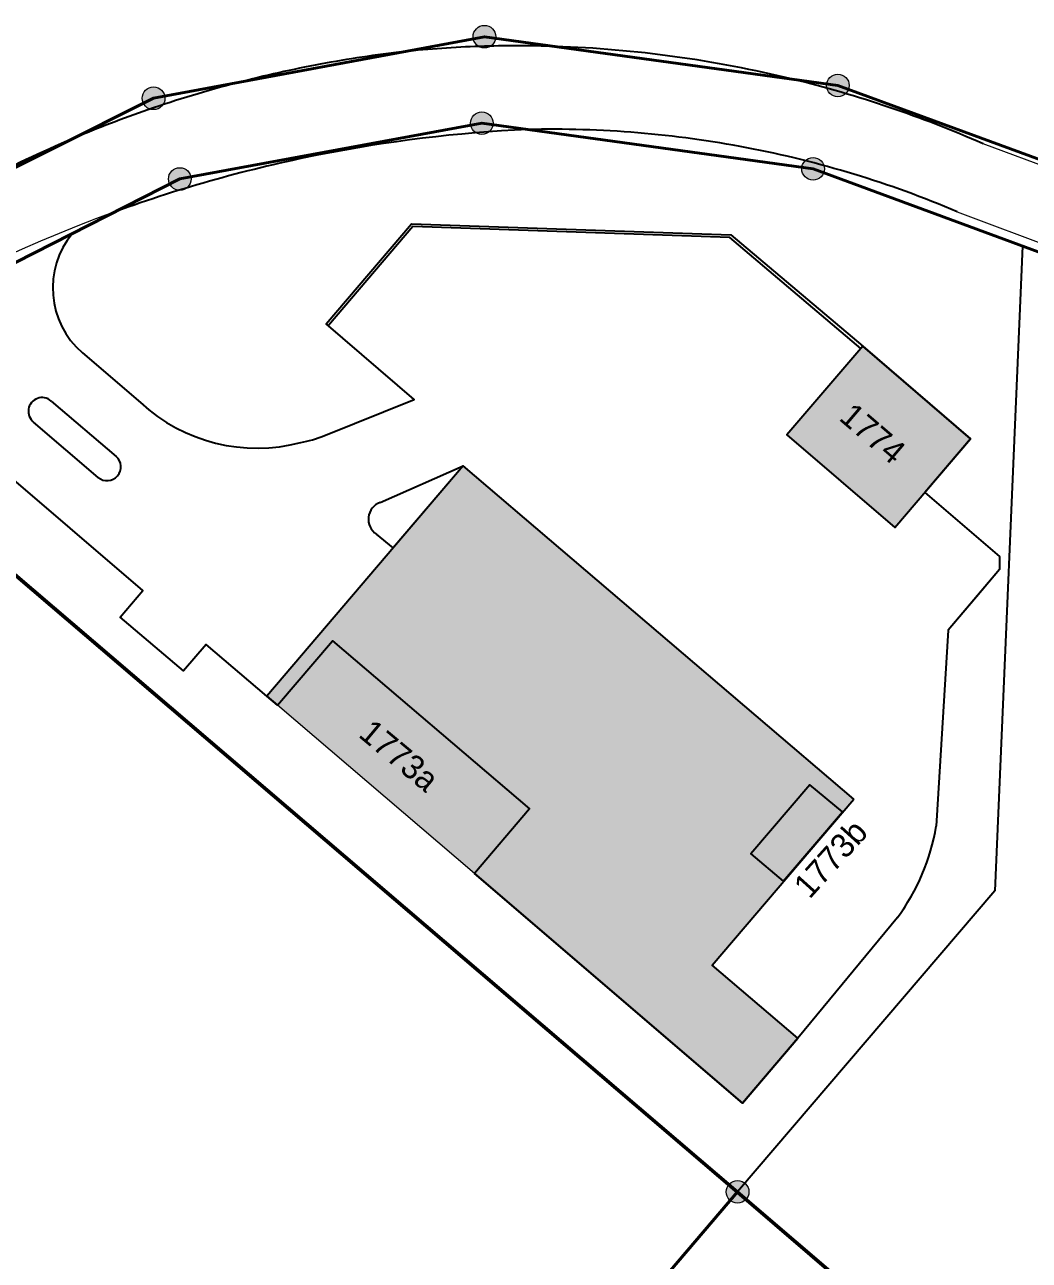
# Model space of a CAD drawing. Header units: metres. Extents: x 2507945 to 2509514, y 1139494 to 1141182.
# Drawn here: x 2508516.5 to 2508587.6, y 1140738.8 to 1140826.3 of the extents above; entities that cross this region are included whole.
import ezdxf
from ezdxf.lldxf.tags import DXFTag

# ---------------------------------------------------------------- set-up
doc = ezdxf.new("R2010")
doc.units = ezdxf.units.M
doc.layers.get('0').update_dxf_attribs({"lineweight": 0})
for name, color, linetype, lineweight, true_color in [('Cadastre - Couvert', 8, 'Couvert', 0, 0x808080), ('Cadastre - Hachures', 253, 'Continuous', 20, 0xa5a5a5), ('Cadastre - Natures', 8, 'ARROSAGE', 20, 0x808080), ('Cadastre - Objets divers', 8, 'Continuous', 25, 0x808080)]:
    doc.layers.add(name, color=color, linetype=linetype, lineweight=lineweight, true_color=true_color)
doc.layers.add('Cadastre - N° bâtiments', color=250, linetype='Continuous', true_color=0x333333)
doc.layers.add('Cadastre - Parcelles', color=7, linetype='Continuous', lineweight=40)
doc.layers.add('Cadastre - Point limite', color=7, linetype='Continuous', lineweight=0)
for name, color, linetype in [('DXF_Prangins_202 - CDS_NATURES', 7, 'Continuous'), ('DXF_Prangins_202 - OBJETS_DIVERS', 7, 'Continuous'), ('DXF_Prangins_202 - TRAMES_BAT', 7, 'Continuous')]:
    doc.layers.add(name, color=color, linetype=linetype)
doc.styles.add('N°Police_2019', font='', dxfattribs={"height": 0.4})
doc.styles.get('N°Police_2019').set_extended_font_data('Cadastra')
tags = doc.linetypes.add('1 -1', pattern=[2, 1, -1]).pattern_tags.tags
tags[6:7] = [DXFTag(74, 4), DXFTag(75, 0), DXFTag(340, '0'), DXFTag(46, 0.0), DXFTag(50, 0.0), DXFTag(44, 0.0), DXFTag(45, 0.0)]
tags[4:5] = [DXFTag(74, 4), DXFTag(75, 0), DXFTag(340, '0'), DXFTag(46, 0.0), DXFTag(50, 0.0), DXFTag(44, 0.0), DXFTag(45, 0.0)]
tags = doc.linetypes.add('ARROSAGE', pattern=[0.75, 0.5, -0.25]).pattern_tags.tags
tags[6:7] = [DXFTag(74, 4), DXFTag(75, 0), DXFTag(340, '0'), DXFTag(46, 0.0), DXFTag(50, 0.0), DXFTag(44, 0.0), DXFTag(45, 0.0)]
tags[4:5] = [DXFTag(74, 4), DXFTag(75, 0), DXFTag(340, '0'), DXFTag(46, 0.0), DXFTag(50, 0.0), DXFTag(44, 0.0), DXFTag(45, 0.0)]
tags = doc.linetypes.add('Couvert', pattern=[1, 0.5, -0.5]).pattern_tags.tags
tags[6:7] = [DXFTag(74, 4), DXFTag(75, 0), DXFTag(340, '0'), DXFTag(46, 0.0), DXFTag(50, 0.0), DXFTag(44, 0.0), DXFTag(45, 0.0)]
tags[4:5] = [DXFTag(74, 4), DXFTag(75, 0), DXFTag(340, '0'), DXFTag(46, 0.0), DXFTag(50, 0.0), DXFTag(44, 0.0), DXFTag(45, 0.0)]
tags = doc.linetypes.add('HIDDEN', pattern=[6, 4, -2]).pattern_tags.tags
tags[6:7] = [DXFTag(74, 4), DXFTag(75, 0), DXFTag(340, '0'), DXFTag(46, 0.0), DXFTag(50, 0.0), DXFTag(44, 0.0), DXFTag(45, 0.0)]
tags[4:5] = [DXFTag(74, 4), DXFTag(75, 0), DXFTag(340, '0'), DXFTag(46, 0.0), DXFTag(50, 0.0), DXFTag(44, 0.0), DXFTag(45, 0.0)]
tags = doc.linetypes.add('LINETYPE012', pattern=[8, 4, -4]).pattern_tags.tags
tags[6:7] = [DXFTag(74, 4), DXFTag(75, 0), DXFTag(340, '0'), DXFTag(46, 0.0), DXFTag(50, 0.0), DXFTag(44, 0.0), DXFTag(45, 0.0)]
tags[4:5] = [DXFTag(74, 4), DXFTag(75, 0), DXFTag(340, '0'), DXFTag(46, 0.0), DXFTag(50, 0.0), DXFTag(44, 0.0), DXFTag(45, 0.0)]

# ---------------------------------------------------------------- blocks, each defined once
blk = doc.blocks.new('gb2_pl_borne', base_point=(105.91, 42.69))
at = {"linetype": 'Continuous', "true_color": 0xffffff}
h = blk.add_hatch(color=7, dxfattribs=at)
h.paths.add_polyline_path([(107.05, 43.82, -0.57735), (106.32, 41.14, -0.57735), (104.37, 43.11, -0.57735)])
h.paths.add_polyline_path([(105.84, 42.76, 0.57735), (105.89, 42.59, 0.57735), (106.01, 42.72, 0.57735)])
at = {"color": 0, "linetype": 'Continuous', "ltscale": 8}
for radius in [1.6, 0.102]:
    blk.add_circle((105.91, 42.69), radius, dxfattribs=at)

msp = doc.modelspace()

# ---------------------------------------------------------------- hatches: boundary and pattern name
at = {"layer": 'Cadastre - Couvert', "linetype": 'Continuous', "true_color": 0xc0c0c0}
for points in [[(2508578.067, 1140790.677), (2508570.416, 1140797.226), (2508575.791, 1140803.498), (2508583.427, 1140796.942)], [(2508533.613, 1140778.749), (2508547.508, 1140795.045), (2508575.162, 1140771.45), (2508565.143, 1140759.708), (2508571.204, 1140754.537), (2508567.283, 1140749.937), (2508548.311, 1140766.202), (2508552.205, 1140770.767), (2508538.272, 1140782.647), (2508534.376, 1140778.095)]]:
    msp.add_hatch(color=9, dxfattribs=at).paths.add_polyline_path(points)
at = {"layer": 'Cadastre - Hachures', "linetype": 'Continuous'}
for points in [[(2508548.311, 1140766.202), (2508534.376, 1140778.095), (2508538.272, 1140782.647), (2508552.205, 1140770.767)], [(2508572.055, 1140772.474), (2508574.362, 1140770.561), (2508570.16, 1140765.653), (2508567.881, 1140767.592)]]:
    msp.add_hatch(color=256, dxfattribs=at).paths.add_polyline_path(points)

# ---------------------------------------------------------------- linework, layer by layer
at = {"layer": 'Cadastre - Couvert', "linetype": 'Continuous', "lineweight": 18, "flags": 128}
msp.add_lwpolyline([(2508533.613, 1140778.749), (2508547.508, 1140795.045), (2508575.162, 1140771.45), (2508565.143, 1140759.708), (2508571.204, 1140754.537), (2508567.283, 1140749.937), (2508548.311, 1140766.202), (2508552.205, 1140770.767), (2508538.272, 1140782.647), (2508534.376, 1140778.095)], close=True, dxfattribs=at)
at = {"layer": 'Cadastre - Couvert', "linetype": 'Continuous', "flags": 128}
msp.add_lwpolyline([(2508533.613, 1140778.749), (2508547.508, 1140795.045), (2508575.162, 1140771.45), (2508565.143, 1140759.708), (2508571.204, 1140754.537), (2508567.283, 1140749.937), (2508548.311, 1140766.202), (2508552.205, 1140770.767), (2508538.272, 1140782.647), (2508534.376, 1140778.095)], close=True, dxfattribs=at)
at = {"layer": 'Cadastre - Natures', "linetype": 'Continuous'}
for p, q in [((2508543.337, 1140824.346), (2508549.016, 1140825.404)), ((2508549.016, 1140825.404), (2508554.041, 1140824.711)), ((2508531.541, 1140822.149), (2508543.337, 1140824.346)), ((2508554.041, 1140824.711), (2508570.836, 1140822.395)), ((2508525.606, 1140821.044), (2508531.541, 1140822.149)), ((2508570.836, 1140822.395), (2508574.036, 1140821.954)), ((2508574.036, 1140821.954), (2508600.586, 1140812.199)), ((2508519.922, 1140818.202), (2508525.606, 1140821.044)), ((2508548.836, 1140819.284), (2508527.456, 1140815.334)), ((2508552.08, 1140818.837), (2508548.836, 1140819.284)), ((2508510.285, 1140813.385), (2508519.922, 1140818.202)), ((2508572.276, 1140816.054), (2508552.08, 1140818.837)), ((2508600.459, 1140811.802), (2508584.306, 1140817.825)), ((2508597.928, 1140806.593), (2508572.276, 1140816.054)), ((2508527.456, 1140815.334), (2508522.905, 1140813.022)), ((2508522.905, 1140813.022), (2508506.826, 1140804.855)), ((2508582.484, 1140813.011), (2508598.184, 1140807.136)), ((2508510.431, 1140791.798), (2508566.872, 1140743.588)), ((2508566.872, 1140743.588), (2508600.632, 1140714.747))]:
    msp.add_line(p, q, dxfattribs=at)
at = {"layer": 'Cadastre - Natures', "linetype": 'Continuous', "flags": 128}
for points in [[(2508543.337, 1140824.346), (2508542.74, 1140824.276), (2508542.145, 1140824.202), (2508541.549, 1140824.124), (2508540.955, 1140824.041), (2508540.36, 1140823.954), (2508539.767, 1140823.863), (2508539.174, 1140823.768), (2508538.582, 1140823.668), (2508537.99, 1140823.565), (2508537.4, 1140823.457)], [(2508548.681, 1140824.715), (2508548.145, 1140824.695), (2508547.61, 1140824.671), (2508547.075, 1140824.643), (2508546.54, 1140824.612), (2508546.006, 1140824.577), (2508545.471, 1140824.538), (2508544.937, 1140824.496), (2508544.403, 1140824.45), (2508543.87, 1140824.4), (2508543.337, 1140824.346)], [(2508554.041, 1140824.711), (2508553.505, 1140824.728), (2508552.969, 1140824.742), (2508552.433, 1140824.752), (2508551.897, 1140824.758), (2508551.361, 1140824.76), (2508550.825, 1140824.759), (2508550.289, 1140824.753), (2508549.753, 1140824.744), (2508549.217, 1140824.732), (2508548.681, 1140824.715)], [(2508562.499, 1140823.988), (2508561.657, 1140824.099), (2508560.814, 1140824.202), (2508559.97, 1140824.297), (2508559.125, 1140824.382), (2508558.279, 1140824.459), (2508557.433, 1140824.527), (2508556.586, 1140824.586), (2508555.738, 1140824.636), (2508554.89, 1140824.678), (2508554.041, 1140824.711)], [(2508537.4, 1140823.457), (2508536.81, 1140823.345), (2508536.221, 1140823.229), (2508535.632, 1140823.109), (2508535.045, 1140822.984), (2508534.459, 1140822.855), (2508533.873, 1140822.722), (2508533.288, 1140822.585), (2508532.705, 1140822.444), (2508532.122, 1140822.299), (2508531.541, 1140822.149)], [(2508570.836, 1140822.395), (2508570.01, 1140822.593), (2508569.183, 1140822.782), (2508568.353, 1140822.963), (2508567.521, 1140823.135), (2508566.688, 1140823.299), (2508565.853, 1140823.454), (2508565.017, 1140823.6), (2508564.179, 1140823.738), (2508563.34, 1140823.867), (2508562.499, 1140823.988)], [(2508531.541, 1140822.149), (2508530.9, 1140821.98), (2508530.261, 1140821.805), (2508529.623, 1140821.625), (2508528.987, 1140821.441), (2508528.352, 1140821.251), (2508527.718, 1140821.057), (2508527.087, 1140820.857), (2508526.456, 1140820.653), (2508525.828, 1140820.444), (2508525.201, 1140820.229)], [(2508577.67, 1140820.402), (2508576.995, 1140820.628), (2508576.318, 1140820.848), (2508575.639, 1140821.062), (2508574.958, 1140821.27), (2508574.275, 1140821.473), (2508573.59, 1140821.669), (2508572.904, 1140821.86), (2508572.216, 1140822.044), (2508571.527, 1140822.222), (2508570.836, 1140822.395)], [(2508525.201, 1140820.229), (2508524.667, 1140820.043), (2508524.134, 1140819.852), (2508523.603, 1140819.659), (2508523.073, 1140819.461), (2508522.544, 1140819.26), (2508522.017, 1140819.056), (2508521.491, 1140818.848), (2508520.966, 1140818.636), (2508520.443, 1140818.421), (2508519.922, 1140818.202)], [(2508584.306, 1140817.825), (2508583.653, 1140818.108), (2508582.997, 1140818.386), (2508582.339, 1140818.658), (2508581.679, 1140818.924), (2508581.016, 1140819.185), (2508580.351, 1140819.44), (2508579.684, 1140819.689), (2508579.015, 1140819.932), (2508578.344, 1140820.17), (2508577.67, 1140820.402)], [(2508519.922, 1140818.202), (2508519.252, 1140817.916), (2508518.584, 1140817.624), (2508517.92, 1140817.326), (2508517.257, 1140817.022), (2508516.598, 1140816.713), (2508515.941, 1140816.397), (2508515.287, 1140816.077), (2508514.636, 1140815.75), (2508513.987, 1140815.418), (2508513.341, 1140815.08)], [(2508552.08, 1140818.837), (2508550.589, 1140818.758), (2508549.099, 1140818.657), (2508547.611, 1140818.533), (2508546.125, 1140818.386), (2508544.642, 1140818.217), (2508543.161, 1140818.026), (2508541.683, 1140817.812), (2508540.209, 1140817.575), (2508538.738, 1140817.317), (2508537.272, 1140817.036)], [(2508567.593, 1140817.545), (2508566.058, 1140817.822), (2508564.518, 1140818.066), (2508562.973, 1140818.278), (2508561.424, 1140818.457), (2508559.871, 1140818.603), (2508558.315, 1140818.716), (2508556.758, 1140818.796), (2508555.199, 1140818.843), (2508553.639, 1140818.856), (2508552.08, 1140818.837)], [(2508582.484, 1140813.011), (2508581.043, 1140813.605), (2508579.589, 1140814.169), (2508578.123, 1140814.702), (2508576.646, 1140815.204), (2508575.159, 1140815.674), (2508573.663, 1140816.112), (2508572.157, 1140816.518), (2508570.643, 1140816.893), (2508569.122, 1140817.235), (2508567.593, 1140817.545)], [(2508537.272, 1140817.036), (2508535.81, 1140816.733), (2508534.352, 1140816.408), (2508532.9, 1140816.061), (2508531.453, 1140815.692), (2508530.012, 1140815.301), (2508528.577, 1140814.889), (2508527.149, 1140814.454), (2508525.727, 1140813.999), (2508524.312, 1140813.521), (2508522.905, 1140813.022)], [(2508522.905, 1140813.022), (2508521.569, 1140812.529), (2508520.24, 1140812.017), (2508518.919, 1140811.487), (2508517.605, 1140810.937), (2508516.3, 1140810.369), (2508515.002, 1140809.783), (2508513.713, 1140809.179), (2508512.432, 1140808.556), (2508511.161, 1140807.915), (2508509.899, 1140807.257)], [(2508580.183, 1140793.151), (2508585.469, 1140788.63), (2508585.469, 1140787.691)], [(2508585.469, 1140787.691), (2508583.847, 1140785.778), (2508581.832, 1140783.411), (2508580.991, 1140769.531)], [(2508578.255, 1140763.08), (2508571.204, 1140754.537)]]:
    msp.add_lwpolyline(points, dxfattribs=at)
at = {"layer": 'Cadastre - Natures', "linetype": 'Continuous'}
msp.add_arc((2508566.126, 1140772.03), 15.073, 323.57603, 350.45839, dxfattribs=at)
at = {"layer": 'Cadastre - Objets divers', "linetype": '1 -1', "lineweight": 18, "flags": 128}
msp.add_lwpolyline([(2508570.416, 1140797.226), (2508575.791, 1140803.498), (2508583.427, 1140796.942), (2508578.067, 1140790.677)], close=True, dxfattribs=at)
at = {"layer": 'Cadastre - Objets divers', "linetype": 'Continuous', "lineweight": 18, "flags": 128}
msp.add_lwpolyline([(2508572.055, 1140772.474), (2508574.362, 1140770.561), (2508570.16, 1140765.653), (2508567.881, 1140767.592)], close=True, dxfattribs=at)
msp.add_lwpolyline([(2508571.204, 1140754.537), (2508567.283, 1140749.937), (2508548.311, 1140766.202)], dxfattribs=at)
at = {"layer": 'Cadastre - Parcelles', "linetype": 'Continuous'}
for p, q in [((2508566.937, 1140743.664), (2508510.496, 1140791.874)), ((2508531.207, 1140701.834), (2508566.937, 1140743.664)), ((2508600.697, 1140714.823), (2508566.937, 1140743.664))]:
    msp.add_line(p, q, dxfattribs=at)
at = {"layer": 'Cadastre - Parcelles', "linetype": 'Continuous', "flags": 128}
for points in [[(2508574.036, 1140821.954), (2508549.016, 1140825.404), (2508525.606, 1140821.044), (2508504.085, 1140810.285)], [(2508574.036, 1140821.954), (2508600.586, 1140812.199), (2508624.854, 1140804.55)], [(2508500.135, 1140800.725), (2508506.826, 1140804.855), (2508527.456, 1140815.334), (2508548.836, 1140819.284), (2508572.276, 1140816.054)], [(2508572.276, 1140816.054), (2508597.928, 1140806.593), (2508622.488, 1140796.442)]]:
    msp.add_lwpolyline(points, dxfattribs=at)
at = {"layer": 'DXF_Prangins_202 - CDS_NATURES', "color": 252, "ltscale": 0.5, "true_color": 0x848284}
for p, q in [((2508519.865, 1140811.478), (2508522.905, 1140813.022)), ((2508506.826, 1140804.855), (2508519.865, 1140811.478)), ((2508520.567, 1140803.036), (2508524.675, 1140799.512)), ((2508518.349, 1140799.623), (2508522.956, 1140795.706)), ((2508521.683, 1140794.216), (2508517.113, 1140798.134))]:
    msp.add_line(p, q, dxfattribs=at)
at = {"layer": 'DXF_Prangins_202 - CDS_NATURES', "color": 67, "linetype": 'HIDDEN', "ltscale": 0.5, "true_color": 0x6f7f3f}
msp.add_line((2508597.928, 1140806.593), (2508587.104, 1140810.585), dxfattribs=at)
at = {"layer": 'DXF_Prangins_202 - CDS_NATURES', "color": 8, "linetype": 'HIDDEN', "ltscale": 0.5, "true_color": 0x808080}
msp.add_line((2508541.63, 1140792.447), (2508547.508, 1140795.045), dxfattribs=at)
at = {"layer": 'DXF_Prangins_202 - CDS_NATURES', "color": 67, "linetype": 'HIDDEN', "ltscale": 0.5, "true_color": 0x6f7f3f, "flags": 128}
msp.add_lwpolyline([(2508587.104, 1140810.585), (2508572.276, 1140816.054), (2508552.08, 1140818.837)], dxfattribs=at)
at = {"layer": 'DXF_Prangins_202 - CDS_NATURES', "color": 252, "linetype": 'Continuous', "ltscale": 0.5, "true_color": 0x848284, "flags": 128}
for points in [[(2508537.65, 1140797.15), (2508544.037, 1140799.74), (2508537.822, 1140805.092), (2508543.862, 1140812.167), (2508566.463, 1140811.387), (2508575.791, 1140803.498), (2508583.427, 1140796.942), (2508580.184, 1140793.151), (2508585.469, 1140788.63), (2508585.469, 1140787.691), (2508581.832, 1140783.411), (2508580.991, 1140769.531)], [(2508534.376, 1140778.095), (2508533.613, 1140778.749), (2508529.319, 1140782.398), (2508527.731, 1140780.536), (2508523.245, 1140784.341), (2508524.842, 1140786.225), (2508509.563, 1140799.295)], [(2508578.255, 1140763.08), (2508571.204, 1140754.537), (2508567.283, 1140749.937), (2508548.311, 1140766.202)]]:
    msp.add_lwpolyline(points, dxfattribs=at)
at = {"layer": 'DXF_Prangins_202 - CDS_NATURES', "color": 8, "linetype": 'HIDDEN', "ltscale": 0.5, "true_color": 0x808080, "flags": 128}
for points in [[(2508587.104, 1140810.585), (2508585.134, 1140764.971), (2508566.937, 1140743.664), (2508510.496, 1140791.874)], [(2508547.508, 1140795.045), (2508542.555, 1140789.236), (2508541.377, 1140790.199)]]:
    msp.add_lwpolyline(points, dxfattribs=at)
at = {"layer": 'DXF_Prangins_202 - CDS_NATURES', "color": 252, "ltscale": 0.5, "true_color": 0x848284}
for centre, radius, start, end in [((2508552.944, 1140739.919), 84.972, 96.49176, 100.54051), ((2508551.31, 1140747.76), 77, 91.95659, 95.94335), ((2508551.304, 1140748.328), 76.432, 87.94782, 91.96666), ((2508551.292, 1140742.717), 82.04, 82.14858, 88.07975), ((2508552.895, 1140740.273), 84.615, 100.55177, 104.61764), ((2508551.234, 1140742.419), 82.343, 76.22825, 82.13685), ((2508552.879, 1140740.262), 84.622, 104.60518, 109.09155), ((2508551.434, 1140743.151), 81.584, 71.24125, 76.24221), ((2508552.744, 1140740.61), 84.248, 109.08228, 112.92872), ((2508551.138, 1140742.247), 82.535, 66.30531, 71.24869), ((2508552.823, 1140740.351), 84.517, 112.90974, 117.84921), ((2508556.544, 1140720.355), 98.583, 92.59545, 101.27346), ((2508553.773, 1140745.386), 73.47, 79.15787, 91.32035), ((2508553.786, 1140745.478), 73.378, 66.97693, 79.15427), ((2508556.54, 1140720.353), 98.584, 101.27087, 109.94882), ((2508524.507, 1140807.614), 6.04, 140.22636, 229.28071), ((2508517.709, 1140798.897), 0.968, 48.60519, 232.00354), ((2508532.934, 1140808.48), 12.192, 227.3577, 284.74549), ((2508533.959, 1140807.036), 10.553, 281.35891, 290.47558), ((2508522.308, 1140794.971), 0.98, 230.40799, 48.57335), ((2508566.128, 1140772.029), 15.071, 323.57478, 350.45965)]:
    msp.add_arc(centre, radius, start, end, dxfattribs=at)
at = {"layer": 'DXF_Prangins_202 - CDS_NATURES', "color": 8, "linetype": 'HIDDEN', "ltscale": 0.5, "true_color": 0x808080}
msp.add_arc((2508542.071, 1140791.259), 1.267, 110.37647, 236.78092, dxfattribs=at)
at = {"layer": 'DXF_Prangins_202 - OBJETS_DIVERS', "color": 252, "linetype": 'Continuous', "ltscale": 0.5, "true_color": 0x848284, "flags": 128}
msp.add_lwpolyline([(2508537.974, 1140804.962), (2508537.822, 1140805.092), (2508543.862, 1140812.167), (2508566.463, 1140811.387), (2508575.791, 1140803.498), (2508575.661, 1140803.346), (2508566.387, 1140811.19), (2508543.951, 1140811.964)], close=True, dxfattribs=at)
at = {"layer": 'DXF_Prangins_202 - OBJETS_DIVERS', "color": 252, "linetype": 'LINETYPE012', "ltscale": 0.5, "true_color": 0x848284, "flags": 128}
for points in [[(2508583.427, 1140796.942), (2508575.791, 1140803.498), (2508570.416, 1140797.226), (2508578.067, 1140790.677)], [(2508575.162, 1140771.45), (2508547.508, 1140795.045), (2508533.613, 1140778.749), (2508534.376, 1140778.095), (2508538.272, 1140782.647), (2508552.205, 1140770.767), (2508548.311, 1140766.202), (2508567.283, 1140749.937), (2508571.204, 1140754.537), (2508565.141, 1140759.709)]]:
    msp.add_lwpolyline(points, close=True, dxfattribs=at)
at = {"layer": 'DXF_Prangins_202 - OBJETS_DIVERS', "color": 146, "linetype": 'LINETYPE012', "ltscale": 0.5, "true_color": 0x006080, "flags": 128}
msp.add_lwpolyline([(2508570.16, 1140765.653), (2508574.362, 1140770.561), (2508572.055, 1140772.474), (2508567.881, 1140767.592)], close=True, dxfattribs=at)
at = {"layer": 'DXF_Prangins_202 - TRAMES_BAT', "color": 7, "linetype": 'Continuous', "lineweight": 9, "ltscale": 0.5, "flags": 128}
for points in [[(2508548.311, 1140766.202), (2508534.376, 1140778.095), (2508538.272, 1140782.647), (2508552.205, 1140770.767)], [(2508570.16, 1140765.653), (2508567.881, 1140767.592), (2508572.055, 1140772.474), (2508574.362, 1140770.561)]]:
    msp.add_lwpolyline(points, close=True, dxfattribs=at)

# ---------------------------------------------------------------- block references
at = {"layer": 'Cadastre - Point limite', "linetype": 'Continuous', "lineweight": 18, "ltscale": 2, "xscale": 0.5, "yscale": 0.5}
for p in [(2508549.016, 1140825.404), (2508574.036, 1140821.954), (2508525.606, 1140821.044), (2508548.836, 1140819.284), (2508572.276, 1140816.054), (2508527.456, 1140815.334), (2508566.937, 1140743.664)]:
    msp.add_blockref('gb2_pl_borne', p, dxfattribs=at)

# ---------------------------------------------------------------- texts
at = {"layer": 'Cadastre - N° bâtiments', "color": 7, "style": 'N°Police_2019'}
for s, rotation, p in [('1774', 319.5, (2508574.035, 1140798.332)), ('1773a', 320.13, (2508540.027, 1140775.92)), ('1773b', 47.97, (2508572.027, 1140764.326))]:
    msp.add_text(s, height=1.7, rotation=rotation, dxfattribs=at).set_placement(p)

doc.saveas('drawing.dxf')
